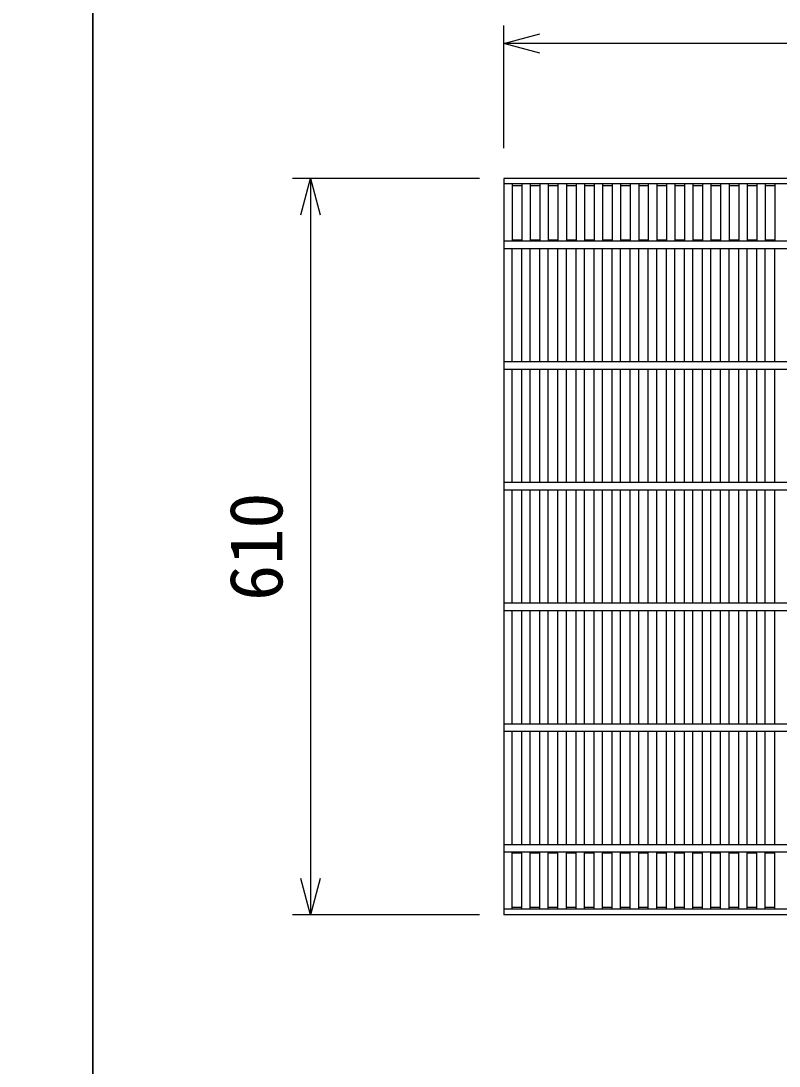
# Model space of a CAD drawing. Units: millimetres, scale not verified. Extents: x -33600 to 33600, y -11880 to 11880.
# Drawn here: x -20211 to -19583, y -7294 to -6428 of the extents above; entities that cross this region are included whole.
import ezdxf
from ezdxf.enums import TextEntityAlignment as Align

# ---------------------------------------------------------------- set-up
doc = ezdxf.new("R2010")
doc.units = ezdxf.units.MM
doc.header["$LTSCALE"] = 40
for name, color, linetype, lineweight in [('0-0_DIM', 7, 'Continuous', 25), ('0-2_HATCH', 6, 'Continuous', 25), ('0-6_TXT', 7, 'Continuous', 25)]:
    doc.layers.add(name, color=color, linetype=linetype, lineweight=lineweight)
doc.styles.add('ＭＳ ゴシック', font='')
doc.styles.get('ＭＳ ゴシック').set_extended_font_data('MS Gothic')

msp = doc.modelspace()

# ---------------------------------------------------------------- linework, layer by layer
at = {"layer": '0-0_DIM'}
for p, q in [((-19810.84, -6533.78), (-19810.84, -6432.19)), ((-18815.84, -6447.19), (-19810.84, -6447.19)), ((-19830.84, -6559), (-19985.84, -6559)), ((-19970.84, -6559), (-19970.84, -7169)), ((-19830.84, -7169), (-19985.84, -7169))]:
    msp.add_line(p, q, dxfattribs=at)
for points in [[(-19780.84, -6455.23), (-19810.84, -6447.19), (-19780.84, -6439.15)], [(-19978.88, -6589), (-19970.84, -6559), (-19962.8, -6589)], [(-19962.8, -7139), (-19970.84, -7169), (-19978.88, -7139)]]:
    msp.add_lwpolyline(points, dxfattribs=at)
at = {"layer": '0-2_HATCH'}
for p, q in [((-19810.84, -6559), (-19810.84, -7169)), ((-18815.84, -6559), (-19810.84, -6559)), ((-18815.84, -6563.5), (-19810.84, -6563.5)), ((-19803.84, -6563.5), (-19803.84, -6611)), ((-19795.87, -6563.5), (-19795.87, -6611)), ((-19788.87, -6563.5), (-19788.87, -6611)), ((-19780.9, -6563.5), (-19780.9, -6611)), ((-19773.9, -6563.5), (-19773.9, -6611)), ((-19765.93, -6563.5), (-19765.93, -6611)), ((-19758.93, -6563.5), (-19758.93, -6611)), ((-19750.96, -6563.5), (-19750.96, -6611)), ((-19743.96, -6563.5), (-19743.96, -6611)), ((-19735.99, -6563.5), (-19735.99, -6611)), ((-19728.99, -6563.5), (-19728.99, -6611)), ((-19721.02, -6563.5), (-19721.02, -6611)), ((-19714.02, -6563.5), (-19714.02, -6611)), ((-19706.05, -6563.5), (-19706.05, -6611)), ((-19699.05, -6563.5), (-19699.05, -6611)), ((-19691.08, -6563.5), (-19691.08, -6611)), ((-19684.08, -6563.5), (-19684.08, -6611)), ((-19676.11, -6563.5), (-19676.11, -6611)), ((-19669.11, -6563.5), (-19669.11, -6611)), ((-19661.14, -6563.5), (-19661.14, -6611)), ((-19654.14, -6563.5), (-19654.14, -6611)), ((-19646.18, -6563.5), (-19646.18, -6611)), ((-19639.18, -6563.5), (-19639.18, -6611)), ((-19631.21, -6563.5), (-19631.21, -6611)), ((-19624.21, -6563.5), (-19624.21, -6611)), ((-19616.24, -6563.5), (-19616.24, -6611)), ((-19609.24, -6563.5), (-19609.24, -6611)), ((-19601.27, -6563.5), (-19601.27, -6611)), ((-19594.27, -6563.5), (-19594.27, -6611)), ((-19586.3, -6563.5), (-19586.3, -6611)), ((-19795.87, -6565), (-19803.84, -6565)), ((-19780.9, -6565), (-19788.87, -6565)), ((-19765.93, -6565), (-19773.9, -6565)), ((-19750.96, -6565), (-19758.93, -6565)), ((-19735.99, -6565), (-19743.96, -6565)), ((-19721.02, -6565), (-19728.99, -6565)), ((-19706.05, -6565), (-19714.02, -6565)), ((-19691.08, -6565), (-19699.05, -6565)), ((-19676.11, -6565), (-19684.08, -6565)), ((-19661.14, -6565), (-19669.11, -6565)), ((-19646.18, -6565), (-19654.14, -6565)), ((-19631.21, -6565), (-19639.18, -6565)), ((-19616.24, -6565), (-19624.21, -6565)), ((-19601.27, -6565), (-19609.24, -6565)), ((-19586.3, -6565), (-19594.27, -6565)), ((-18815.84, -6611), (-19810.84, -6611)), ((-19795.87, -6610), (-19803.84, -6610)), ((-19780.9, -6610), (-19788.87, -6610)), ((-19765.93, -6610), (-19773.9, -6610)), ((-19750.96, -6610), (-19758.93, -6610)), ((-19735.99, -6610), (-19743.96, -6610)), ((-19721.02, -6610), (-19728.99, -6610)), ((-19706.05, -6610), (-19714.02, -6610)), ((-19691.08, -6610), (-19699.05, -6610)), ((-19676.11, -6610), (-19684.08, -6610)), ((-19661.14, -6610), (-19669.11, -6610)), ((-19646.18, -6610), (-19654.14, -6610)), ((-19631.21, -6610), (-19639.18, -6610)), ((-19616.24, -6610), (-19624.21, -6610)), ((-19601.27, -6610), (-19609.24, -6610)), ((-19586.3, -6610), (-19594.27, -6610)), ((-19810.84, -6617), (-18815.84, -6617)), ((-19803.84, -6711), (-19803.84, -6617)), ((-19795.87, -6711), (-19795.87, -6617)), ((-19788.87, -6711), (-19788.87, -6617)), ((-19780.9, -6711), (-19780.9, -6617)), ((-19773.9, -6711), (-19773.9, -6617)), ((-19765.93, -6711), (-19765.93, -6617)), ((-19758.93, -6711), (-19758.93, -6617)), ((-19750.96, -6711), (-19750.96, -6617)), ((-19743.96, -6711), (-19743.96, -6617)), ((-19735.99, -6711), (-19735.99, -6617)), ((-19728.99, -6711), (-19728.99, -6617)), ((-19721.02, -6711), (-19721.02, -6617)), ((-19714.02, -6711), (-19714.02, -6617)), ((-19706.05, -6711), (-19706.05, -6617)), ((-19699.05, -6711), (-19699.05, -6617)), ((-19691.08, -6711), (-19691.08, -6617)), ((-19684.08, -6711), (-19684.08, -6617)), ((-19676.11, -6711), (-19676.11, -6617)), ((-19669.11, -6711), (-19669.11, -6617)), ((-19661.14, -6711), (-19661.14, -6617)), ((-19654.14, -6711), (-19654.14, -6617)), ((-19646.18, -6711), (-19646.18, -6617)), ((-19639.18, -6711), (-19639.18, -6617)), ((-19631.21, -6711), (-19631.21, -6617)), ((-19624.21, -6711), (-19624.21, -6617)), ((-19616.24, -6711), (-19616.24, -6617)), ((-19609.24, -6711), (-19609.24, -6617)), ((-19601.27, -6711), (-19601.27, -6617)), ((-19594.27, -6711), (-19594.27, -6617)), ((-19586.3, -6711), (-19586.3, -6617)), ((-18815.84, -6711), (-19810.84, -6711)), ((-19810.84, -6717), (-18815.84, -6717)), ((-19803.84, -6811), (-19803.84, -6717)), ((-19795.87, -6811), (-19795.87, -6717)), ((-19788.87, -6811), (-19788.87, -6717)), ((-19780.9, -6811), (-19780.9, -6717)), ((-19773.9, -6811), (-19773.9, -6717)), ((-19765.93, -6811), (-19765.93, -6717)), ((-19758.93, -6811), (-19758.93, -6717)), ((-19750.96, -6811), (-19750.96, -6717)), ((-19743.96, -6811), (-19743.96, -6717)), ((-19735.99, -6811), (-19735.99, -6717)), ((-19728.99, -6811), (-19728.99, -6717)), ((-19721.02, -6811), (-19721.02, -6717)), ((-19714.02, -6811), (-19714.02, -6717)), ((-19706.05, -6811), (-19706.05, -6717)), ((-19699.05, -6811), (-19699.05, -6717)), ((-19691.08, -6811), (-19691.08, -6717)), ((-19684.08, -6811), (-19684.08, -6717)), ((-19676.11, -6811), (-19676.11, -6717)), ((-19669.11, -6811), (-19669.11, -6717)), ((-19661.14, -6811), (-19661.14, -6717)), ((-19654.14, -6811), (-19654.14, -6717)), ((-19646.18, -6811), (-19646.18, -6717)), ((-19639.18, -6811), (-19639.18, -6717)), ((-19631.21, -6811), (-19631.21, -6717)), ((-19624.21, -6811), (-19624.21, -6717)), ((-19616.24, -6811), (-19616.24, -6717)), ((-19609.24, -6811), (-19609.24, -6717)), ((-19601.27, -6811), (-19601.27, -6717)), ((-19594.27, -6811), (-19594.27, -6717)), ((-19586.3, -6811), (-19586.3, -6717)), ((-18815.84, -6811), (-19810.84, -6811)), ((-19810.84, -6817), (-18815.84, -6817)), ((-19803.84, -6911), (-19803.84, -6817)), ((-19795.87, -6911), (-19795.87, -6817)), ((-19788.87, -6911), (-19788.87, -6817)), ((-19780.9, -6911), (-19780.9, -6817)), ((-19773.9, -6911), (-19773.9, -6817)), ((-19765.93, -6911), (-19765.93, -6817)), ((-19758.93, -6911), (-19758.93, -6817)), ((-19750.96, -6911), (-19750.96, -6817)), ((-19743.96, -6911), (-19743.96, -6817)), ((-19735.99, -6911), (-19735.99, -6817)), ((-19728.99, -6911), (-19728.99, -6817)), ((-19721.02, -6911), (-19721.02, -6817)), ((-19714.02, -6911), (-19714.02, -6817)), ((-19706.05, -6911), (-19706.05, -6817)), ((-19699.05, -6911), (-19699.05, -6817)), ((-19691.08, -6911), (-19691.08, -6817)), ((-19684.08, -6911), (-19684.08, -6817)), ((-19676.11, -6911), (-19676.11, -6817)), ((-19669.11, -6911), (-19669.11, -6817)), ((-19661.14, -6911), (-19661.14, -6817)), ((-19654.14, -6911), (-19654.14, -6817)), ((-19646.18, -6911), (-19646.18, -6817)), ((-19639.18, -6911), (-19639.18, -6817)), ((-19631.21, -6911), (-19631.21, -6817)), ((-19624.21, -6911), (-19624.21, -6817)), ((-19616.24, -6911), (-19616.24, -6817)), ((-19609.24, -6911), (-19609.24, -6817)), ((-19601.27, -6911), (-19601.27, -6817)), ((-19594.27, -6911), (-19594.27, -6817)), ((-19586.3, -6911), (-19586.3, -6817)), ((-18815.84, -6911), (-19810.84, -6911)), ((-19810.84, -6917), (-18815.84, -6917)), ((-19803.84, -7011), (-19803.84, -6917)), ((-19795.87, -7011), (-19795.87, -6917)), ((-19788.87, -7011), (-19788.87, -6917)), ((-19780.9, -7011), (-19780.9, -6917)), ((-19773.9, -7011), (-19773.9, -6917)), ((-19765.93, -7011), (-19765.93, -6917)), ((-19758.93, -7011), (-19758.93, -6917)), ((-19750.96, -7011), (-19750.96, -6917)), ((-19743.96, -7011), (-19743.96, -6917)), ((-19735.99, -7011), (-19735.99, -6917)), ((-19728.99, -7011), (-19728.99, -6917)), ((-19721.02, -7011), (-19721.02, -6917)), ((-19714.02, -7011), (-19714.02, -6917)), ((-19706.05, -7011), (-19706.05, -6917)), ((-19699.05, -7011), (-19699.05, -6917)), ((-19691.08, -7011), (-19691.08, -6917)), ((-19684.08, -7011), (-19684.08, -6917)), ((-19676.11, -7011), (-19676.11, -6917)), ((-19669.11, -7011), (-19669.11, -6917)), ((-19661.14, -7011), (-19661.14, -6917)), ((-19654.14, -7011), (-19654.14, -6917)), ((-19646.18, -7011), (-19646.18, -6917)), ((-19639.18, -7011), (-19639.18, -6917)), ((-19631.21, -7011), (-19631.21, -6917)), ((-19624.21, -7011), (-19624.21, -6917)), ((-19616.24, -7011), (-19616.24, -6917)), ((-19609.24, -7011), (-19609.24, -6917)), ((-19601.27, -7011), (-19601.27, -6917)), ((-19594.27, -7011), (-19594.27, -6917)), ((-19586.3, -7011), (-19586.3, -6917)), ((-18815.84, -7011), (-19810.84, -7011)), ((-19810.84, -7017), (-18815.84, -7017)), ((-19803.84, -7111), (-19803.84, -7017)), ((-19795.87, -7111), (-19795.87, -7017)), ((-19788.87, -7111), (-19788.87, -7017)), ((-19780.9, -7111), (-19780.9, -7017)), ((-19773.9, -7111), (-19773.9, -7017)), ((-19765.93, -7111), (-19765.93, -7017)), ((-19758.93, -7111), (-19758.93, -7017)), ((-19750.96, -7111), (-19750.96, -7017)), ((-19743.96, -7111), (-19743.96, -7017)), ((-19735.99, -7111), (-19735.99, -7017)), ((-19728.99, -7111), (-19728.99, -7017)), ((-19721.02, -7111), (-19721.02, -7017)), ((-19714.02, -7111), (-19714.02, -7017)), ((-19706.05, -7111), (-19706.05, -7017)), ((-19699.05, -7111), (-19699.05, -7017)), ((-19691.08, -7111), (-19691.08, -7017)), ((-19684.08, -7111), (-19684.08, -7017)), ((-19676.11, -7111), (-19676.11, -7017)), ((-19669.11, -7111), (-19669.11, -7017)), ((-19661.14, -7111), (-19661.14, -7017)), ((-19654.14, -7111), (-19654.14, -7017)), ((-19646.18, -7111), (-19646.18, -7017)), ((-19639.18, -7111), (-19639.18, -7017)), ((-19631.21, -7111), (-19631.21, -7017)), ((-19624.21, -7111), (-19624.21, -7017)), ((-19616.24, -7111), (-19616.24, -7017)), ((-19609.24, -7111), (-19609.24, -7017)), ((-19601.27, -7111), (-19601.27, -7017)), ((-19594.27, -7111), (-19594.27, -7017)), ((-19586.3, -7111), (-19586.3, -7017)), ((-18815.84, -7111), (-19810.84, -7111)), ((-19810.84, -7117), (-18815.84, -7117)), ((-19803.84, -7164.5), (-19803.84, -7117)), ((-19795.87, -7118), (-19803.84, -7118)), ((-19795.87, -7164.5), (-19795.87, -7117)), ((-19788.87, -7164.5), (-19788.87, -7117)), ((-19780.9, -7118), (-19788.87, -7118)), ((-19780.9, -7164.5), (-19780.9, -7117)), ((-19773.9, -7164.5), (-19773.9, -7117)), ((-19765.93, -7118), (-19773.9, -7118)), ((-19765.93, -7164.5), (-19765.93, -7117)), ((-19758.93, -7164.5), (-19758.93, -7117)), ((-19750.96, -7118), (-19758.93, -7118)), ((-19750.96, -7164.5), (-19750.96, -7117)), ((-19743.96, -7164.5), (-19743.96, -7117)), ((-19735.99, -7118), (-19743.96, -7118)), ((-19735.99, -7164.5), (-19735.99, -7117)), ((-19728.99, -7164.5), (-19728.99, -7117)), ((-19721.02, -7118), (-19728.99, -7118)), ((-19721.02, -7164.5), (-19721.02, -7117)), ((-19714.02, -7164.5), (-19714.02, -7117)), ((-19706.05, -7118), (-19714.02, -7118)), ((-19706.05, -7164.5), (-19706.05, -7117)), ((-19699.05, -7164.5), (-19699.05, -7117)), ((-19691.08, -7118), (-19699.05, -7118)), ((-19691.08, -7164.5), (-19691.08, -7117)), ((-19684.08, -7164.5), (-19684.08, -7117)), ((-19676.11, -7118), (-19684.08, -7118)), ((-19676.11, -7164.5), (-19676.11, -7117)), ((-19669.11, -7164.5), (-19669.11, -7117)), ((-19661.14, -7118), (-19669.11, -7118)), ((-19661.14, -7164.5), (-19661.14, -7117)), ((-19654.14, -7164.5), (-19654.14, -7117)), ((-19646.18, -7118), (-19654.14, -7118)), ((-19646.18, -7164.5), (-19646.18, -7117)), ((-19639.18, -7164.5), (-19639.18, -7117)), ((-19631.21, -7118), (-19639.18, -7118)), ((-19631.21, -7164.5), (-19631.21, -7117)), ((-19624.21, -7164.5), (-19624.21, -7117)), ((-19616.24, -7118), (-19624.21, -7118)), ((-19616.24, -7164.5), (-19616.24, -7117)), ((-19609.24, -7164.5), (-19609.24, -7117)), ((-19601.27, -7118), (-19609.24, -7118)), ((-19601.27, -7164.5), (-19601.27, -7117)), ((-19594.27, -7164.5), (-19594.27, -7117)), ((-19586.3, -7118), (-19594.27, -7118)), ((-19586.3, -7164.5), (-19586.3, -7117)), ((-18815.84, -7164.5), (-19810.84, -7164.5)), ((-18815.84, -7169), (-19810.84, -7169)), ((-19795.87, -7163), (-19803.84, -7163)), ((-19780.9, -7163), (-19788.87, -7163)), ((-19765.93, -7163), (-19773.9, -7163)), ((-19750.96, -7163), (-19758.93, -7163)), ((-19735.99, -7163), (-19743.96, -7163)), ((-19721.02, -7163), (-19728.99, -7163)), ((-19706.05, -7163), (-19714.02, -7163)), ((-19691.08, -7163), (-19699.05, -7163)), ((-19676.11, -7163), (-19684.08, -7163)), ((-19661.14, -7163), (-19669.11, -7163)), ((-19646.18, -7163), (-19654.14, -7163)), ((-19631.21, -7163), (-19639.18, -7163)), ((-19616.24, -7163), (-19624.21, -7163)), ((-19601.27, -7163), (-19609.24, -7163)), ((-19586.3, -7163), (-19594.27, -7163))]:
    msp.add_line(p, q, dxfattribs=at)
at = {"layer": '0-6_TXT'}
for points in [[(-21951.01, -8234.13), (-20151.01, -8234.13), (-20151.01, -4634.13), (-21951.01, -4634.13)], [(-20151.01, -8234.13), (-18351.01, -8234.13), (-18351.01, -4634.13), (-20151.01, -4634.13)]]:
    msp.add_lwpolyline(points, close=True, dxfattribs=at)

# ---------------------------------------------------------------- texts
at = {"layer": '0-0_DIM', "style": 'ＭＳ ゴシック'}
msp.add_text('610', height=43.99, rotation=90, dxfattribs=at).set_placement((-19980.84, -6909), align=Align.BOTTOM_LEFT)

doc.saveas('drawing.dxf')
